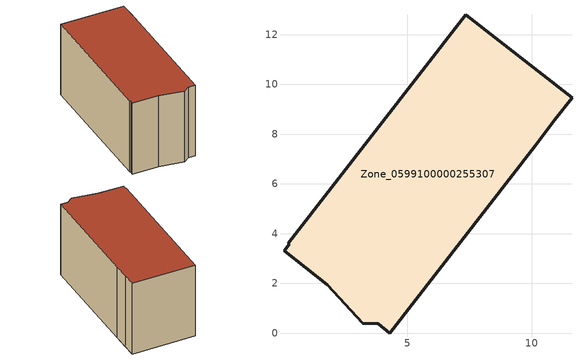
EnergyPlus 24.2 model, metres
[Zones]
Zone_0599100000255307
 floor ground (C_G): 3.2,0.39 1.77,1.95 0.03,3.32 0.24,3.57 0.2,3.61 7.34,12.79 11.62,9.46 10.93,8.58 10.14,7.53 4.29,0 3.83,0.36 z3.2
 wall outside (C_F): 11.62,9.46 7.34,12.79 0.2,3.61 0.24,3.57 0.03,3.32 1.77,1.95 3.2,0.39 3.83,0.36 4.29,0 10.14,7.53 10.93,8.58 11.62,9.46 z3.2:9.77
 roof outside (C_R): 0.2,3.61 0.24,3.57 0.03,3.32 1.77,1.95 3.2,0.39 3.83,0.36 4.29,0 10.14,7.53 10.93,8.58 11.62,9.46 7.34,12.79 z9.77
[BUILDING]
Pand.0599100000255307: North Axis=0; Terrain=City; Loads Convergence Tolerance Value=0.04; Temperature Convergence Tolerance Value=0.4; Solar Distribution=FullExterior; Maximum Number of Warmup Days=25; Minimum Number of Warmup Days=1
[Site:Location]
Rotterdam.The.Hague.AP_ZH_NLD Design_Conditions: Latitude=51.96; Longitude=4.45; Time Zone=1; Elevation=-4.5
[SITE:GROUNDTEMPERATURE:BUILDINGSURFACE]
18, 18, 18, 18, 18, 18, 18, 18, 18, 18, 18, 18
[MATERIAL] Thermal Absorptance=0.9; Solar Absorptance=0.7; Visible Absorptance=0.7
Name | Roughness | Thickness | Conductivity | Density | Specific Heat
G.TI.1946 | MediumSmooth | 0.15 | 1 | 540 | 1210
F.TI.1946 | Rough | 0.3 | 0.857143 | 1920 | 840
R.TI.1946 | MediumRough | 0.2 | 0.1 | 1500 | 1000
[CONSTRUCTION]
C_G: G.TI.1946
C_F: F.TI.1946
C_R: R.TI.1946
[ZONE]
Zone_0599100000255307: Type=1; Multiplier=1; Ceiling Height=Autocalculate; Volume=Autocalculate; Floor Area=autocalculate; Part of Total Floor Area=Yes
[ZONEINFILTRATION:DESIGNFLOWRATE]
Infil_Zone_0599100000255307: Zone or ZoneList or Space or SpaceList=Zone_0599100000255307; Schedule=AlwaysOn; Design Flow Rate Calculation Method=Flow/Area; Flow Rate per Floor Area=0.003; Constant Term Coefficient=1; Temperature Term Coefficient=0; Velocity Term Coefficient=0; Velocity Squared Term Coefficient=0
[HVACTEMPLATE:ZONE:IDEALLOADSAIRSYSTEM]
Zone_0599100000255307: Maximum Heating Supply Air Temperature=50; Minimum Cooling Supply Air Temperature=13; Maximum Heating Supply Air Humidity Ratio=0.0156; Minimum Cooling Supply Air Humidity Ratio=0.0077; Heating Limit=NoLimit; Cooling Limit=NoLimit; Dehumidification Control Type=ConstantSensibleHeatRatio; Cooling Sensible Heat Ratio=0.7; Dehumidification Setpoint=60; Humidification Control Type=None; Humidification Setpoint=30; Outdoor Air Method=None; Outdoor Air Flow Rate per Person=0.00944; Outdoor Air Flow Rate per Zone Floor Area=0; Outdoor Air Flow Rate per Zone=0; Demand Controlled Ventilation Type=None; Outdoor Air Economizer Type=NoEconomizer; Heat Recovery Type=None; Sensible Heat Recovery Effectiveness=0.7; Latent Heat Recovery Effectiveness=0.65
[ZONECONTROL:THERMOSTAT]
ThermostatControl_Zone_0599100000255307: Zone or ZoneList=Zone_0599100000255307; Control Type Schedule=DualSetpointControlType; Control 1=Thermostat_Zone_0599100000255307; Temperature Difference Between Cutout And Setpoint=0
[THERMOSTATSETPOINT:DUALSETPOINT]
Thermostat_Zone_0599100000255307: Heating Setpoint Temperature Schedule=HeatingSetpoint_Zone_0599100000255307; Cooling Setpoint Temperature Schedule=CoolingSetpoint_Zone_0599100000255307
[SCHEDULE:COMPACT]
HeatingSetpoint_Zone_0599100000255307: Through: 12/31, For: AllDays, Until: 24:00, 21
CoolingSetpoint_Zone_0599100000255307: Through: 12/31, For: AllDays, Until: 24:00, 24
DualSetpointControlType: Through: 12/31, For: AllDays, Until: 24:00, 4
AlwaysOn: Through: 12/31, For: AllDays, Until: 24:00, 1
